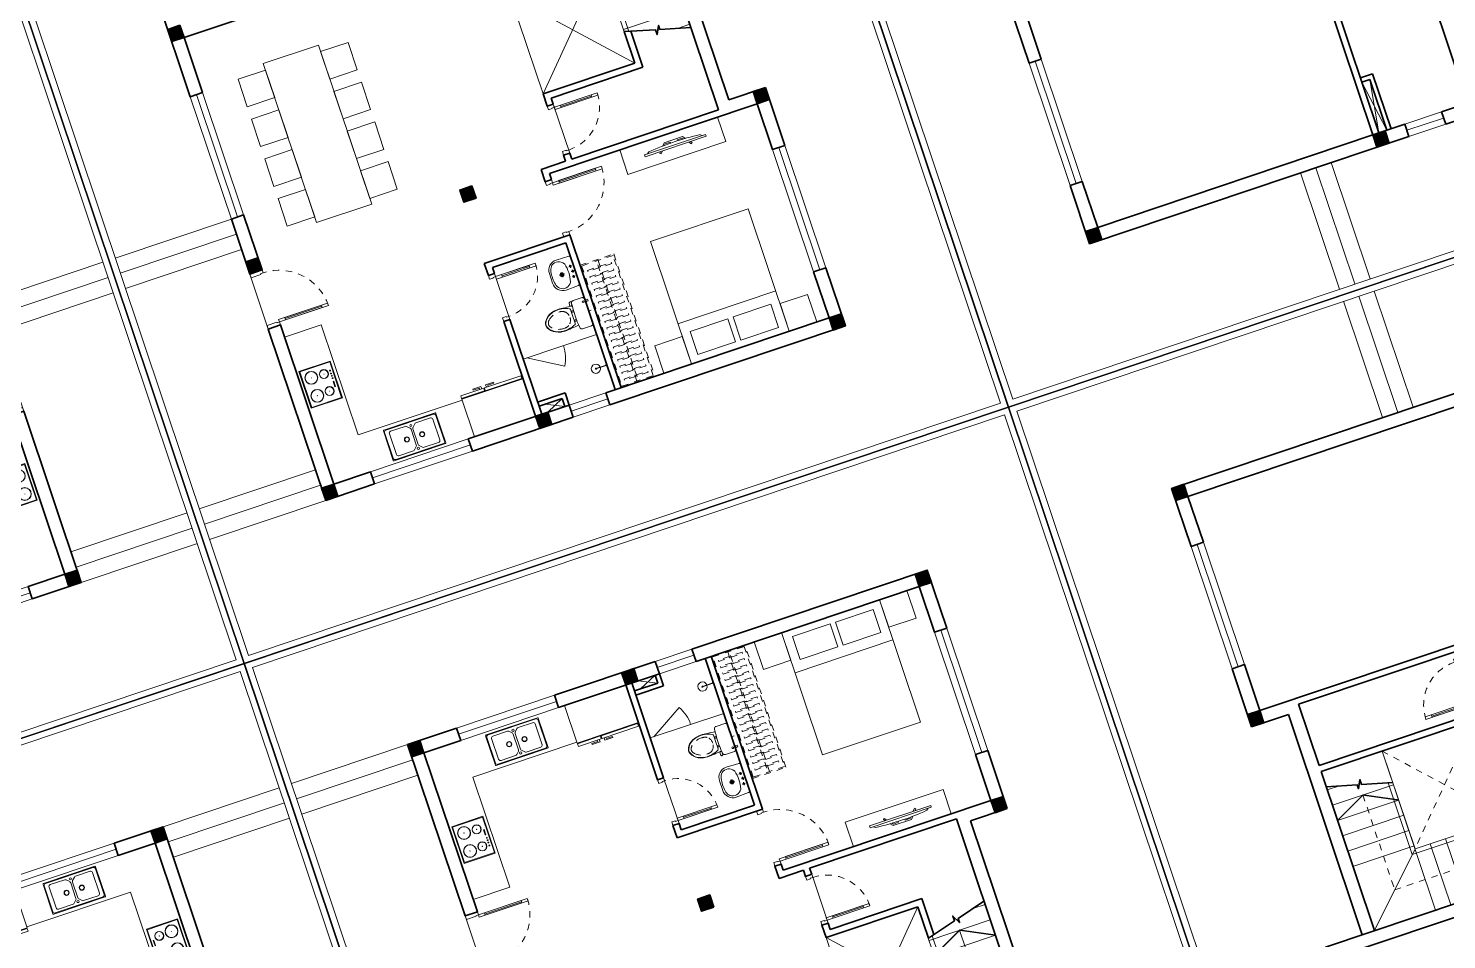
# Model space of a CAD drawing. Header units: metres. Extents: x 568006 to 1139366, y 2064802 to 4131555.
# Drawn here: x 568450.43 to 568472.42, y 2066096.52 to 2066110.65 of the extents above; entities that cross this region are included whole.
import ezdxf
from ezdxf.enums import TextEntityAlignment as Align
from ezdxf.xclip import XClip

# ---------------------------------------------------------------- set-up
doc = ezdxf.new("R2010")
doc.units = ezdxf.units.M
doc.header["$XCLIPFRAME"] = 0
for name, pattern in [('DASHED', [0.75, 0.5, -0.25]), ('HIDDEN', [0.375, 0.25, -0.125]), ('HIDDEN2', [0.1875, 0.125, -0.0625]), ('X-5M-G-MB PHONGNGU$0$HIDDEN2', [0.1875, 0.125, -0.0625]), ('xref-thap C (mb tang 32-2)$0$HIDDEN', [0.375, 0.25, -0.125]), ('Xref-VCMT-BT3 - tuong bao$0$HIDDEN', [0.375, 0.25, -0.125])]:
    doc.linetypes.add(name, pattern=pattern)
doc.layers.get('0').update_dxf_attribs({"linetype": 'CONTINUOUS'})
doc.layers.get('DEFPOINTS').update_dxf_attribs({"color": 152, "linetype": 'CONTINUOUS'})
for name, color, linetype, lineweight in [('-CONCRETE', 1, 'CONTINUOUS', 35), ('-DOOR', 137, 'CONTINUOUS', 9), ('-FURNITURE', 46, 'CONTINUOUS', 9), ('-HIDE', 3, 'HIDDEN', 13), ('-KH', 143, 'CONTINUOUS', 13), ('-LINE1', 7, 'CONTINUOUS', 18), ('-WALL', 4, 'CONTINUOUS', 35), ('Bighome_khuat', 251, 'DASHED', 5), ('hung-demlonha', 7, 'CONTINUOUS', 15)]:
    doc.layers.add(name, color=color, linetype=linetype, lineweight=lineweight)
for name, color, linetype in [('ghi_chu', 7, 'CONTINUOUS'), ('loKBT', 42, 'CONTINUOUS'), ('ViaHeS', 32, 'CONTINUOUS')]:
    doc.layers.add(name, color=color, linetype=linetype)
doc.styles.add('QH1', font='arialbd.ttf', dxfattribs={"width": 0.8})

# ---------------------------------------------------------------- blocks, each defined once
blk = doc.blocks.new('*U288')
at = {"color": 251}
blk.add_line((-70, 100), (-70, 600), dxfattribs=at)
for points in [[(-50, 0), (-50, 700), (-90, 700), (-90, 0)], [(-50, 100), (-90, 100), (-90, 600), (-50, 600)], [(-800, -100), (-740, -100), (-740, -40), (-750, -40), (-750, 0), (-800, 0)], [(0, -100), (-60, -100), (-60, -40), (-50, -40), (-50, 0), (0, 0)]]:
    blk.add_lwpolyline(points, close=True)
at = {"layer": 'Bighome_khuat', "linetype": 'Xref-VCMT-BT3 - tuong bao$0$HIDDEN'}
blk.add_arc((-50, 0), 700, 90, 180, dxfattribs=at)
blk = doc.blocks.new('A$C14986441')
at = {"ltscale": 3}
for p, q in [((-250, 420), (-250, -420)), ((240, 430), (-240, 430)), ((-200, 325), (-200, 87)), ((170, 355), (-170, 355)), ((200, 87), (200, 325)), ((250, -420), (250, 420)), ((-191, 66), (-149, 24)), ((-128, 15), (128, 15)), ((149, 24), (191, 66)), ((-200, -325), (-200, -87)), ((-191, -66), (-149, -24)), ((-128, -15), (128, -15)), ((149, -24), (191, -66)), ((200, -87), (200, -325)), ((-240, -430), (240, -430)), ((170, -355), (-170, -355))]:
    blk.add_line(p, q, dxfattribs=at)
blk.add_lwpolyline([(240, -390), (240, 390, 0.414214), (210, 420), (-210, 420, 0.414214), (-240, 390), (-240, -390, 0.414214), (-210, -420), (210, -420, 0.414214)], format="xyb", close=True, dxfattribs=at)
for centre, radius in [((-186, 0), 17.5), ((0, 125), 40), ((0, 125), 35), ((185, 0), 17.5), ((0, -125), 40), ((0, -125), 35)]:
    blk.add_circle(centre, radius, dxfattribs=at)
for centre, radius, start, end in [((-240, 420), 10, 90, 180), ((-170, 325), 30, 90, 180), ((170, 325), 30, 0, 90), ((240, 420), 10, 0, 90), ((-170, 87), 30, 180, 225), ((-128, 45), 30, 225, 270), ((128, 45), 30, 270, 315), ((170, 87), 30, 315, 0), ((-170, -87), 30, 135, 180), ((-128, -45), 30, 90, 135), ((128, -45), 30, 45, 90), ((170, -87), 30, 0, 45), ((-240, -420), 10, 180, 270), ((-170, -325), 30, 180, 270), ((170, -325), 30, 270, 0), ((240, -420), 10, 270, 0)]:
    blk.add_arc(centre, radius, start, end, dxfattribs=at)
blk = doc.blocks.new('A$C23F441E4')
at = {"ltscale": 3}
blk.add_lwpolyline([(-300, 0), (-300, -510), (300, -510), (300, 0), (-300, 0)], dxfattribs=at)
for points in [[(-290, -10), (-290, -500), (290, -500), (290, -10)], [(-100, -46), (-15, -46), (-15, -56), (-100, -56)]]:
    blk.add_lwpolyline(points, close=True, dxfattribs=at)
for centre, radius in [((-139, -156), 70), ((-139, -156), 67), ((-139, -156), 2), ((37, -48), 6.6), ((74, -48), 6.6), ((139, -156), 70), ((139, -156), 67), ((112, -48), 6.6), ((139, -156), 2), ((160, -48), 6.6), ((-147, -359), 100), ((-147, -359), 97), ((-147, -359), 2), ((147, -359), 100), ((147, -359), 97), ((147, -359), 2)]:
    blk.add_circle(centre, radius, dxfattribs=at)
blk = doc.blocks.new('A$C55AD6C8F')
at = {"ltscale": 3}
for p, q in [((-670, 624), (-670, 1000)), ((-670, 1000), (-624, 1000)), ((-624, 1000), (-624, 624)), ((0, 1000), (-615, 1000)), ((-615, 1000), (-615, 0)), ((0, 0), (0, 1000)), ((-624, 624), (-670, 624)), ((-670, 613), (-670, 18)), ((-624, 613), (-670, 613)), ((-624, 18), (-624, 613)), ((-670, 18), (-624, 18)), ((-615, 0), (0, 0))]:
    blk.add_line(p, q, dxfattribs=at)
at = {"ltscale": 3, "elevation": 0}
for points in [[(-670, 688), (-670, 657), (-710, 657), (-710, 788), (-691, 788), (-691, 688)], [(-670, 549), (-670, 580), (-710, 580), (-710, 449), (-691, 449), (-691, 549)]]:
    blk.add_lwpolyline(points, close=True, dxfattribs=at)
blk = doc.blocks.new('*U289')
at = {"color": 251}
blk.add_line((-70, 100), (-70, 700), dxfattribs=at)
for points in [[(-50, 0), (-50, 800), (-90, 800), (-90, 0)], [(-50, 100), (-90, 100), (-90, 700), (-50, 700)], [(-900, -200), (-840, -200), (-840, -40), (-850, -40), (-850, 0), (-900, 0)], [(0, -200), (-60, -200), (-60, -40), (-50, -40), (-50, 0), (0, 0)]]:
    blk.add_lwpolyline(points, close=True)
at = {"layer": 'Bighome_khuat', "linetype": 'Xref-VCMT-BT3 - tuong bao$0$HIDDEN'}
blk.add_arc((-50, 0), 800, 90, 180, dxfattribs=at)
blk = doc.blocks.new('A$C32e20c34')
blk.add_line((657, 2050), (657, 450))
for points in [[(0, 2050), (450, 2050), (450, 2500), (0, 2500)], [(109, 1910), (485.5, 1910), (485.5, 1292.5), (109, 1292.5)], [(109, 590), (485.5, 590), (485.5, 1207.5), (109, 1207.5)], [(0, 450), (450, 450), (450, 0), (0, 0)]]:
    blk.add_lwpolyline(points, close=True)
blk.add_lwpolyline([(0, 2050), (2000, 2050), (2000, 450), (0, 450), (0, 2050)])
blk = doc.blocks.new('*U256')
at = {"linetype": 'X-5M-G-MB PHONGNGU$0$HIDDEN2'}
for points in [[(0, 600), (0, 0), (2182, 0), (2182, 600)], [(2162, 580), (2162, 20), (20, 20), (20, 580)], [(2162, 287), (2162, 313), (20, 313), (20, 287)], [(114, 319), (109, 319), (109, 280), (114, 280)], [(228, 319), (223, 319), (223, 280), (228, 280)], [(342, 319), (337, 319), (337, 280), (342, 280)], [(456, 319), (451, 319), (451, 280), (456, 280)], [(570, 319), (565, 319), (565, 280), (570, 280)], [(684, 319), (679, 319), (679, 280), (684, 280)], [(798, 319), (793, 319), (793, 280), (798, 280)], [(912, 319), (907, 319), (907, 280), (912, 280)], [(1026, 319), (1021, 319), (1021, 280), (1026, 280)], [(1140, 319), (1135, 319), (1135, 280), (1140, 280)], [(1254, 319), (1249, 319), (1249, 280), (1254, 280)], [(1368, 319), (1363, 319), (1363, 280), (1368, 280)], [(1482, 319), (1477, 319), (1477, 280), (1482, 280)], [(1596, 319), (1591, 319), (1591, 280), (1596, 280)], [(1710, 319), (1705, 319), (1705, 280), (1710, 280)], [(1824, 319), (1819, 319), (1819, 280), (1824, 280)], [(1938, 319), (1933, 319), (1933, 280), (1938, 280)], [(2052, 319), (2047, 319), (2047, 280), (2052, 280)]]:
    blk.add_lwpolyline(points, close=True, dxfattribs=at)
for points in [[(122, 313), (122, 515), (100, 515), (100, 313)], [(236, 313), (236, 515), (214, 515), (214, 313)], [(350, 313), (350, 515), (328, 515), (328, 313)], [(464, 313), (464, 515), (442, 515), (442, 313)], [(578, 313), (578, 515), (556, 515), (556, 313)], [(692, 313), (692, 515), (670, 515), (670, 313)], [(806, 313), (806, 515), (784, 515), (784, 313)], [(920, 313), (920, 515), (898, 515), (898, 313)], [(1034, 313), (1034, 515), (1012, 515), (1012, 313)], [(1148, 313), (1148, 515), (1126, 515), (1126, 313)], [(1262, 313), (1262, 515), (1240, 515), (1240, 313)], [(1376, 313), (1376, 515), (1354, 515), (1354, 313)], [(1490, 313), (1490, 515), (1468, 515), (1468, 313)], [(1604, 313), (1604, 515), (1582, 515), (1582, 313)], [(1718, 313), (1718, 515), (1696, 515), (1696, 313)], [(1832, 313), (1832, 515), (1810, 515), (1810, 313)], [(1946, 313), (1946, 515), (1924, 515), (1924, 313)], [(2060, 313), (2060, 515), (2038, 515), (2038, 313)], [(100, 287), (100, 92), (122, 92), (122, 287)], [(214, 287), (214, 92), (236, 92), (236, 287)], [(328, 287), (328, 92), (350, 92), (350, 287)], [(442, 287), (442, 92), (464, 92), (464, 287)], [(556, 287), (556, 92), (578, 92), (578, 287)], [(670, 287), (670, 92), (692, 92), (692, 287)], [(784, 287), (784, 92), (806, 92), (806, 287)], [(898, 287), (898, 92), (920, 92), (920, 287)], [(1012, 287), (1012, 92), (1034, 92), (1034, 287)], [(1126, 287), (1126, 92), (1148, 92), (1148, 287)], [(1240, 287), (1240, 92), (1262, 92), (1262, 287)], [(1354, 287), (1354, 92), (1376, 92), (1376, 287)], [(1468, 287), (1468, 92), (1490, 92), (1490, 287)], [(1582, 287), (1582, 92), (1604, 92), (1604, 287)], [(1696, 287), (1696, 92), (1718, 92), (1718, 287)], [(1810, 287), (1810, 92), (1832, 92), (1832, 287)], [(1924, 287), (1924, 92), (1946, 92), (1946, 287)], [(2038, 287), (2038, 92), (2060, 92), (2060, 287)]]:
    blk.add_lwpolyline(points, dxfattribs=at)
blk = doc.blocks.new('XR.MB.LM123$0$tvi 1')
blk.add_lwpolyline([(29, 0), (29, -1000), (0, -1000), (0, 0)], close=True)
for points in [[(29, -50), (52, -81)], [(-24, -236), (-39, -252)], [(0, -285), (-39, -252)], [(0, -256), (-24, -236)], [(70, -315), (111, -350), (111, -650), (70, -685)], [(89, -446), (89, -360), (71, -345)], [(89, -554), (89, -640), (71, -655)], [(89, -446), (73, -446)], [(89, -554), (73, -554)], [(0, -715), (-39, -748)], [(-24, -764), (-39, -748)], [(0, -744), (-24, -764)], [(29, -950), (52, -919)]]:
    blk.add_lwpolyline(points)
blk.add_arc((-4025, -500), 4099, 354.1311, 5.8689)
blk = doc.blocks.new('A$C5C575821')
at = {"layer": '-CONCRETE'}
h = blk.add_hatch(color=256, dxfattribs=at)
h.dxf.hatch_style = 1
h.paths.add_polyline_path([(0, 200), (0, 0), (200, 0), (200, 200)])
blk.add_lwpolyline([(0, 0), (200, 0), (200, 200), (0, 200)], close=True, dxfattribs=at)
blk = doc.blocks.new('LUOI M1')
at = {"layer": '-WALL'}
for p in [(-200, 13100), (4600, 13100), (8100, 13100), (-200, 9400), (4600, 9400), (8100, 9400), (-200, 5600), (4600, 5600), (8100, 5600), (-200, -200), (4600, -200), (8100, -200)]:
    blk.add_blockref('A$C5C575821', p, dxfattribs=at)
blk = doc.blocks.new('*U83')
at = {"color": 251}
blk.add_line((-70, 100), (-70, 550), dxfattribs=at)
for points in [[(-50, 0), (-50, 650), (-90, 650), (-90, 0)], [(-50, 100), (-90, 100), (-90, 550), (-50, 550)], [(-750, -100), (-690, -100), (-690, -40), (-700, -40), (-700, 0), (-750, 0)], [(0, -100), (-60, -100), (-60, -40), (-50, -40), (-50, 0), (0, 0)]]:
    blk.add_lwpolyline(points, close=True)
at = {"layer": 'Bighome_khuat', "linetype": 'Xref-VCMT-BT3 - tuong bao$0$HIDDEN'}
blk.add_arc((-50, 0), 650, 90, 180, dxfattribs=at)
blk = doc.blocks.new('A$Ca51cd422')
for p, q in [((167, 414), (224, 414)), ((195, 383), (195, 443)), ((267, 429), (324, 429)), ((295, 398), (295, 458)), ((367, 414), (424, 414)), ((395, 383), (395, 443)), ((249, 215), (342, 215)), ((295, 165), (295, 264))]:
    blk.add_line(p, q)
for points in [[(0, 200, 0.414214), (200, 0), (390, 0, 0.414214), (590, 200), (581, 446, 0.409799), (551, 475), (39, 475, 0.403607), (9, 446)], [(177, 40, 0.090773), (424, 43, 0.149887), (521, 96, 0.430722), (482, 321, 0.080637), (470, 327, 0.127732), (125, 329, 0.074208), (114, 325, 0.443092), (69, 96, 0.13364), (154, 46, 0.033617)]]:
    blk.add_lwpolyline(points, format="xyb", close=True)
for centre, radius in [((195, 414), 17.5), ((295, 429), 17.5), ((395, 414), 17.5), ((295, 215), 37.5), ((295, 215), 22.5), ((295, 215), 22.5)]:
    blk.add_circle(centre, radius)
blk = doc.blocks.new('shower')
for points in [[(180929, -32327), (180902, -32327), (180902, -32316), (180929, -32316)], [(180919, -32316), (180912, -32316), (180912, -32147), (180919, -32147)]]:
    blk.add_lwpolyline(points, close=True)
for radius, start, end in [(72, 272.7907, 267.2093), (8.35, 294.8355, 245.1645)]:
    blk.add_arc((180916, -32147), radius, start, end)
blk = doc.blocks.new('A$C18091ED7')
for p, q in [((0, -42), (0, 0)), ((146, -27), (179, -27)), ((146, -27), (146, -30)), ((146, -30), (166, -30)), ((153, -37), (146, -30)), ((152, 0), (152, -27)), ((152, 0), (179, 0)), ((153, -37), (166, -37)), ((153, -40), (153, -37)), ((153, -40), (178, -40)), ((153, -40), (178, -40)), ((153, -40), (153, -42)), ((185, -30), (166, -30)), ((178, -37), (166, -37)), ((185, -30), (178, -37)), ((178, -37), (178, -40)), ((178, -40), (178, -42)), ((179, 0), (179, -27)), ((179, -27), (185, -27)), ((185, -27), (185, -30)), ((-83, -267), (-83, -300)), ((-83, -278), (-83, -288)), ((-61, -290), (-83, -290)), ((-63, -265), (-81, -265)), ((-61, -267), (-61, -300)), ((61, -267), (61, -300)), ((61, -290), (83, -290)), ((63, -265), (81, -265)), ((83, -267), (83, -300)), ((83, -278), (83, -288)), ((165, -262), (165, -290)), ((168, -260), (228, -260)), ((168, -292), (207, -292)), ((231, -274), (231, -262))]:
    blk.add_line(p, q)
for points in [[(230, -219, -0.137407), (225, -235), (222, -241, -0.236081), (198, -255, -0.051961), (-198, -255, -0.236081), (-222, -241), (-225, -235, -0.137407), (-230, -219), (-230, -72, -0.198912), (-226, -63), (-209, -46, -0.198912), (-200, -42), (0, -42), (200, -42, -0.198912), (209, -46), (226, -63, -0.198912), (230, -72)], [(144, -619, -0.212405), (26, -734, -0.027685), (-1, -739, -0.022279), (-26, -734, -0.212405), (-144, -619, -0.142796), (-167, -428, -0.093005), (-128, -309, -0.256439), (-111, -300), (0, -300), (111, -300, -0.256439), (128, -309, -0.093005), (167, -428, -0.142796)]]:
    blk.add_lwpolyline(points, format="xyb", close=True)
at = {"linetype": 'xref-thap C (mb tang 32-2)$0$HIDDEN', "ltscale": 100}
blk.add_lwpolyline([(61, -669, -0.199031), (0, -699, -0.199031), (-61, -669, -0.218924), (-132, -478, -0.153791), (-112, -404, -0.236701), (0, -348, -0.236701), (112, -404, -0.153791), (132, -478, -0.218924)], format="xyb", close=True, dxfattribs=at)
blk.add_circle((166, -78), 13.9)
for centre, radius, start, end in [((-81, -267), 1.98, 90, 180), ((-63, -267), 1.98, 0, 90), ((63, -267), 1.98, 90, 180), ((81, -267), 1.98, 0, 90), ((168, -262), 2.47, 90, 180), ((168, -290), 2.47, 180, 270), ((207, -277), 15.5, 270, 306.4659), ((168, -225), 80.1, 306.4659, 320.3123), ((228, -274), 2.47, 320.3123, 0)]:
    blk.add_arc(centre, radius, start, end)
for points in [[(-156, -259), (-157, -267), (-164, -328), (-169, -385), (-184, -528), (-136, -679), (-50, -735), (-20, -741), (0, -744)], [(156, -259), (157, -267), (164, -328), (169, -385), (184, -528), (136, -679), (50, -735), (20, -741), (0, -744)]]:
    blk.add_open_spline(points, degree=3, knots=[130.613938, 130.613938, 130.613938, 130.613938, 152.852109, 311.129351, 417.703951, 561.383393, 697.692632, 710.812262, 710.812262, 710.812262, 710.812262])
blk = doc.blocks.new('*U186')
at = {"color": 251}
blk.add_line((-70, 100), (-70, 700), dxfattribs=at)
for points in [[(-50, 0), (-50, 800), (-90, 800), (-90, 0)], [(-50, 100), (-90, 100), (-90, 700), (-50, 700)], [(-900, -100), (-840, -100), (-840, -40), (-850, -40), (-850, 0), (-900, 0)], [(0, -100), (-60, -100), (-60, -40), (-50, -40), (-50, 0), (0, 0)]]:
    blk.add_lwpolyline(points, close=True)
at = {"layer": 'Bighome_khuat', "linetype": 'Xref-VCMT-BT3 - tuong bao$0$HIDDEN'}
blk.add_arc((-50, 0), 800, 90, 180, dxfattribs=at)
blk = doc.blocks.new('A$C8aa8c7e6')
at = {"layer": '-FURNITURE'}
for points in [[(542, 1350), (92, 1350), (92, 1800), (542, 1800), (542, 1350)], [(1192, 1350), (742, 1350), (742, 1800), (1192, 1800), (1192, 1350)], [(1842, 1350), (1392, 1350), (1392, 1800), (1842, 1800), (1842, 1350)], [(2492, 1350), (2042, 1350), (2042, 1800), (2492, 1800), (2492, 1350)], [(2600, 1350), (0, 1350), (0, 450), (2600, 450), (2600, 1350)], [(542, 450), (92, 450), (92, 0), (542, 0), (542, 450)], [(1192, 450), (742, 450), (742, 0), (1192, 0), (1192, 450)], [(1842, 450), (1392, 450), (1392, 0), (1842, 0), (1842, 450)], [(2492, 450), (2042, 450), (2042, 0), (2492, 0), (2492, 450)]]:
    blk.add_lwpolyline(points, dxfattribs=at)
blk = doc.blocks.new('A$C249437F6')
at = {"layer": '-DOOR'}
for points in [[(28.199, 41.143), (27.599, 41.143), (27.599, 40.943), (28.199, 40.943)], [(29.849, 41.143), (29.849, 40.943), (31.449, 40.943), (31.449, 41.143)], [(23.949, 40.193), (23.749, 40.193), (23.749, 38.193), (23.949, 38.193)], [(32.049, 34.543), (32.249, 34.543), (32.249, 36.543), (32.049, 36.543)]]:
    blk.add_lwpolyline(points, close=True, dxfattribs=at)
for points in [[(27.599, 41.043), (28.199, 41.043)], [(31.449, 41.043), (29.849, 41.043)], [(23.849, 40.193), (23.849, 38.193)], [(28.649, 39.393), (28.649, 38.643)], [(32.249, 38.342), (32.249, 37.442)], [(26.949, 37.243), (26.949, 36.443)], [(32.149, 36.543), (32.149, 34.543)]]:
    blk.add_lwpolyline(points, dxfattribs=at)
at = {"layer": '-FURNITURE'}
for p, q in [((29.749, 40.342), (31.449, 40.342)), ((31.449, 40.342), (31.449, 38.542)), ((27.449, 40.043), (28.649, 40.043)), ((31.449, 38.542), (32.049, 38.542))]:
    blk.add_line(p, q, dxfattribs=at)
for points in [[(28.269, 40.813), (28.549, 40.943)], [(28.269, 40.943), (28.549, 40.813)], [(28.589, 40.043), (28.073, 40.35)]]:
    blk.add_lwpolyline(points, dxfattribs=at)
blk.add_lwpolyline([(24.599, 37.843), (24.599, 37.443), (26.199, 37.443), (26.199, 37.843)], close=True, dxfattribs=at)
blk.add_arc((28.589, 40.043), 0.6, 149.2494, 180, dxfattribs=at)
at = {"layer": '-HIDE', "ltscale": 10}
for points in [[(27.049, 36.243), (25.549, 34.643)], [(25.549, 36.243), (27.049, 34.643)]]:
    blk.add_lwpolyline(points, dxfattribs=at)
at = {"layer": '-KH', "linetype": 'HIDDEN2', "ltscale": 5}
blk.add_lwpolyline([(25.049, 35.693), (25.049, 34.143), (27.129, 34.143)], dxfattribs=at)
at = {"layer": '-LINE1'}
for p, q in [((27.049, 33.443), (27.049, 36.243)), ((27.049, 34.643), (27.049, 36.243)), ((25.479, 35.746), (25.479, 34.573)), ((25.549, 35.73), (25.549, 34.643))]:
    blk.add_line(p, q, dxfattribs=at)
at = {"layer": '-LINE1', "ltscale": 10}
blk.add_lwpolyline([(21.749, 23.143), (34.249, 23.143), (34.249, 43.143), (21.749, 43.143)], close=True, dxfattribs=at)
blk.add_lwpolyline([(32.179, 23.243), (34.149, 23.243), (34.149, 43.043), (21.849, 43.043), (21.849, 23.243), (22.306, 23.243)], dxfattribs=at)
at = {"layer": '-LINE1'}
for points in [[(32.249, 41.143), (34.149, 41.143)], [(32.249, 40.893), (34.149, 40.893)], [(32.249, 40.643), (34.149, 40.643)], [(32.249, 37.043), (34.149, 37.043)], [(32.249, 36.793), (34.149, 36.793)], [(32.249, 36.543), (34.149, 36.543)], [(24.748, 35.943), (24.549, 35.943)], [(25.549, 35.693), (24.549, 35.693)], [(25.549, 35.443), (24.549, 35.443)]]:
    blk.add_lwpolyline(points, dxfattribs=at)
at = {"layer": '-LINE1', "const_width": 0.02}
blk.add_lwpolyline([(24.549, 35.443), (25.049, 35.693), (25.549, 35.443)], dxfattribs=at)
at = {"layer": '-WALL'}
for p, q in [((23.749, 41.143), (27.599, 41.143)), ((23.749, 40.193), (23.749, 41.143)), ((27.599, 40.943), (27.599, 41.143)), ((28.199, 41.143), (29.849, 41.143)), ((28.199, 40.943), (28.199, 41.143)), ((31.449, 41.143), (32.249, 41.143)), ((32.249, 38.342), (32.249, 41.143)), ((23.949, 40.943), (27.599, 40.943)), ((23.949, 40.193), (23.949, 40.943)), ((27.349, 38.443), (27.349, 40.943)), ((27.449, 38.543), (27.449, 40.943)), ((28.199, 40.943), (29.849, 40.943)), ((28.199, 40.743), (28.199, 40.943)), ((28.269, 40.813), (28.269, 40.943)), ((28.649, 39.393), (28.649, 40.943)), ((28.749, 39.393), (28.749, 40.943)), ((31.449, 40.943), (32.049, 40.943)), ((32.049, 38.342), (32.049, 40.943)), ((28.649, 40.743), (28.199, 40.743)), ((28.649, 40.813), (28.269, 40.813)), ((28.649, 39.393), (28.749, 39.393)), ((27.449, 38.543), (28.649, 38.543)), ((28.649, 38.643), (28.749, 38.643)), ((28.649, 38.543), (28.649, 38.643)), ((28.749, 38.443), (28.749, 38.643)), ((27.349, 38.443), (28.749, 38.443)), ((32.049, 38.342), (32.249, 38.342)), ((23.749, 37.243), (23.749, 38.193)), ((23.949, 37.443), (23.949, 38.193)), ((23.949, 37.443), (27.349, 37.443)), ((27.349, 37.443), (27.349, 37.543)), ((32.049, 36.543), (32.049, 37.442)), ((32.049, 37.442), (32.249, 37.442)), ((24.349, 37.243), (23.749, 37.243)), ((24.349, 33.643), (24.349, 37.243)), ((24.549, 33.443), (24.549, 37.343)), ((24.549, 37.343), (26.949, 37.343)), ((26.949, 37.243), (26.949, 37.343)), ((27.049, 37.243), (26.949, 37.243)), ((27.049, 37.343), (27.449, 37.343)), ((27.049, 37.243), (27.049, 37.343)), ((25.449, 36.343), (25.449, 35.754)), ((26.949, 36.343), (25.449, 36.343)), ((26.949, 36.343), (26.949, 36.443)), ((27.049, 36.443), (26.949, 36.443)), ((27.049, 36.243), (27.049, 36.443)), ((25.549, 36.243), (25.549, 35.727)), ((27.049, 36.243), (25.549, 36.243)), ((32.049, 33.643), (32.049, 34.543)), ((32.049, 33.643), (29.749, 33.643))]:
    blk.add_line(p, q, dxfattribs=at)
for points in [[(29.849, 41.143), (29.849, 40.943)], [(31.449, 41.143), (31.449, 40.943)], [(23.949, 40.193), (23.749, 40.193)], [(23.949, 38.193), (23.749, 38.193)], [(27.349, 37.543), (27.449, 37.543), (27.449, 37.343)], [(32.049, 36.543), (32.249, 36.543), (32.249, 37.442)], [(24.549, 35.996), (25.013, 35.871), (25.013, 35.805), (25.081, 35.933), (25.081, 35.853), (25.549, 35.727)], [(32.049, 34.543), (32.249, 34.543), (32.249, 31.443)]]:
    blk.add_lwpolyline(points, dxfattribs=at)
at = {"layer": '-CONCRETE', "xscale": 0.001, "yscale": 0.001, "zscale": 0.001}
blk.add_blockref('LUOI M1', (23.949, 27.843), dxfattribs=at)
at = {"layer": '-DOOR', "yscale": 0.001, "zscale": 0.001}
for name, p, xscale, rotation in [('*U83', (28.649, 38.643), -0.001, 90), ('*U186', (27.349, 37.543), -0.001, 90), ('*U289', (32.049, 38.342), 0.001, 90.00000000000001), ('*U288', (26.949, 36.443), -0.001, 90)]:
    blk.add_blockref(name, p, dxfattribs=dict(at, xscale=xscale, rotation=rotation))
at = {"layer": '-FURNITURE'}
for name, p, xscale, yscale, zscale, rotation in [('A$C32e20c34', (24.149, 40.943), 0.001, 0.001, 0.001, 270), ('A$C55AD6C8F', (28.749, 40.943), -0.001, 0.001, 0.001, 270), ('A$C14986441', (30.629, 40.648), 0.001, 0.001, 0.001, 270), ('shower', (59.775, -140.375), -0.001, 0.001, 0.001, 270), ('A$C18091ED7', (27.407, 39.659), -0.001, 0.001, 0.001, 90), ('A$C23F441E4', (31.497, 39.418), -0.001, 0.001, 0.001, 90), ('A$Ca51cd422', (27.843, 38.748), 0.0008305084745762713, 0.0008305084745762713, 0.0008305084745762713, 90.00000000000001), ('A$C8aa8c7e6', (29.662, 37.015), 0.001, 0.001, 0.001, 270)]:
    blk.add_blockref(name, p, dxfattribs=dict(at, xscale=xscale, yscale=yscale, zscale=zscale, rotation=rotation))
at = {"layer": '-FURNITURE', "extrusion": (0, 0, -1)}
for name, p, xscale, yscale, zscale, rotation in [('*U256', (-27.349, 40.943), 0.0009166666666659741, 0.0009166666666659741, -0.0009166666666659741, 270), ('XR.MB.LM123$0$tvi 1', (-24.86, 37.668), 0.001, 0.001, 0.001, 269.9963102775916)]:
    blk.add_blockref(name, p, dxfattribs=dict(at, xscale=xscale, yscale=yscale, zscale=zscale, rotation=rotation))
blk = doc.blocks.new('LUOI M2')
at = {"layer": '-WALL'}
for p in [(-200, 13100), (4500, 13100), (-200, 9400)]:
    blk.add_blockref('A$C5C575821', p, dxfattribs=at)
blk = doc.blocks.new('MAU M2BT')
at = {"layer": '-DOOR'}
for points in [[(5625, 9750), (5025, 9750), (5025, 9550), (5625, 9550)], [(0, 8800), (-200, 8800), (-200, 6800), (0, 6800)]]:
    blk.add_lwpolyline(points, close=True, dxfattribs=at)
for points in [[(5025, 9650), (5625, 9650)], [(-100, 8800), (-100, 6800)]]:
    blk.add_lwpolyline(points, dxfattribs=at)
at = {"layer": '-FURNITURE'}
for points in [[(4730, 8720), (4600, 9550)], [(4600, 8720), (4730, 9550)]]:
    blk.add_lwpolyline(points, dxfattribs=at)
at = {"layer": '-HIDE', "ltscale": 10}
for points in [[(3100, 4850), (1600, 3250)], [(1600, 4850), (3100, 3250)]]:
    blk.add_lwpolyline(points, dxfattribs=at)
at = {"layer": '-KH', "linetype": 'HIDDEN2', "ltscale": 5}
blk.add_lwpolyline([(1100, 4300), (1100, 2750), (3181, 2750)], dxfattribs=at)
at = {"layer": '-LINE1'}
for p, q in [((1600, 2250), (1600, 4850)), ((1600, 4850), (1600, 3250)), ((1530, 4353), (1530, 3180)), ((1530, 3180), (3100, 3180)), ((1600, 3250), (3100, 3250)), ((1850, 2250), (1850, 3250)), ((2100, 2250), (2100, 3250))]:
    blk.add_line(p, q, dxfattribs=at)
for points in [[(3250, 9750), (3250, 11650)], [(3500, 9750), (3500, 11650)], [(3750, 9750), (3750, 11650)], [(799, 4550), (600, 4550)], [(1600, 4300), (600, 4300)], [(1600, 4050), (600, 4050)], [(1600, 3800), (600, 3800)], [(1600, 3550), (600, 3550)], [(1600, 3300), (600, 3300)], [(1600, 3250), (600, 2250)]]:
    blk.add_lwpolyline(points, dxfattribs=at)
at = {"layer": '-LINE1', "const_width": 20}
blk.add_lwpolyline([(600, 4050), (1100, 4300), (1600, 4050)], dxfattribs=at)
at = {"layer": '-WALL'}
for p, q in [((-200, 9750), (5025, 9750)), ((-200, 8800), (-200, 9750)), ((5025, 9550), (5025, 9750)), ((5625, 9750), (6250, 9750)), ((5625, 9550), (5625, 9750)), ((0, 9550), (4500, 9550)), ((0, 8800), (0, 9550)), ((4500, 6050), (4500, 9550)), ((5025, 9550), (4600, 9550)), ((4600, 9550), (4600, 5950)), ((4730, 9550), (4730, 8720)), ((4800, 9550), (4800, 8650)), ((6050, 9550), (5625, 9550)), ((6050, 6950), (6050, 9550)), ((4730, 8720), (4600, 8720)), ((4800, 8650), (4600, 8650)), ((-200, 5850), (-200, 6800)), ((0, 6050), (0, 6800)), ((0, 6050), (3500, 6050)), ((600, 4950), (600, 5950)), ((600, 5950), (3500, 5950)), ((400, 5850), (-200, 5850)), ((400, 2250), (400, 5850)), ((3100, 4950), (600, 4950)), ((600, 2250), (600, 4850)), ((3200, 4850), (600, 4850)), ((0, 2050), (3500, 2050))]:
    blk.add_line(p, q, dxfattribs=at)
for points in [[(0, 8800), (-200, 8800)], [(0, 6800), (-200, 6800)], [(600, 4603), (1064, 4479), (1064, 4413), (1132, 4540), (1132, 4460), (1600, 4334)], [(3500, 2250), (-200, 2250), (-200, 50), (0, 50)]]:
    blk.add_lwpolyline(points, dxfattribs=at)
at = {"layer": 'DEFPOINTS'}
blk.add_lwpolyline([(-2200, 11750), (15059, 11750), (14710, -3251), (9593, -8250), (-2200, -8250)], close=True, dxfattribs=at)
at = {"layer": '-CONCRETE'}
blk.add_blockref('LUOI M2', (0, -3550), dxfattribs=at)
at = {"layer": '-DOOR', "xscale": -1, "rotation": 90}
blk.add_blockref('*U288', (3100, 5050), dxfattribs=at)
blk = doc.blocks.new('tmbc_khub')
at = {"layer": '-LINE1'}
for points in [[(-250.753, 149.535), (-233.829, 155.218), (-237.935, 169.68), (-244.033, 172.886), (-257.116, 168.495)], [(-250.753, 149.535), (-233.829, 155.218), (-229.727, 140.767), (-233.056, 134.378), (-244.39, 130.574)]]:
    blk.add_lwpolyline(points, close=True, dxfattribs=at)
for points in [[(-254.81, 169.27), (-254.778, 169.175), (-256.99, 168.432), (-250.69, 149.661), (-233.956, 155.281), (-234.147, 155.85)], [(-242.083, 131.348), (-242.115, 131.443), (-244.327, 130.7), (-250.626, 149.472), (-233.892, 155.091), (-233.701, 154.522)]]:
    blk.add_lwpolyline(points, dxfattribs=at)
at = {"layer": 'loKBT'}
for points in [[(-237.931, 169.669), (-244.037, 172.888), (-257.121, 168.497), (-250.758, 149.537), (-233.829, 155.218)], [(-257.121, 168.497), (-268.972, 164.52), (-262.608, 145.56), (-250.758, 149.537)], [(-268.972, 164.52), (-280.822, 160.543), (-274.459, 141.583), (-262.608, 145.56)], [(-233.829, 155.218), (-250.758, 149.537), (-244.395, 130.576), (-233.102, 134.366), (-229.727, 140.767)], [(-250.758, 149.537), (-262.608, 145.56), (-256.245, 126.599), (-244.395, 130.576)], [(-262.608, 145.56), (-274.459, 141.583), (-268.096, 122.622), (-256.245, 126.599)]]:
    blk.add_lwpolyline(points, close=True, dxfattribs=at)
at = {"layer": '-WALL', "zscale": 0.0009999999999999998}
for p, xscale, yscale, rotation in [((-252.411, 161.376), -0.000999999999999999, 0.000999999999999999, 198.5514996677776), ((-244.934, 139.097), 0.0009999999999999998, 0.0009999999999999998, 18.55149979811691)]:
    blk.add_blockref('MAU M2BT', p, dxfattribs=dict(at, xscale=xscale, yscale=yscale, rotation=rotation))
at = {"layer": 'ViaHeS'}
for p, rotation in [((-243.859, 197.355), 198.5496948320329), ((-281.347, 93.766), 18.5533048465526)]:
    blk.add_blockref('A$C249437F6', p, dxfattribs=dict(at, rotation=rotation))
at = {"layer": 'ViaHeS', "xscale": -1}
for p, rotation in [((-308.798, 175.564), 198.5496946132516), ((-216.409, 115.561), 18.5533046277712)]:
    blk.add_blockref('A$C249437F6', p, dxfattribs=dict(at, rotation=rotation))
at = {"layer": 'hung-demlonha', "color": 7, "ltscale": 5, "style": 'QH1', "width": 0.65}
for tag, p in [('BT04', (-109.598, 191.643)), ('BT06', (-305.798, 171.199)), ('BT05', (-282.572, 137.244))]:
    blk.add_attdef(tag, text='', height=3.96, rotation=0, dxfattribs=at).set_placement(p, align=Align.CENTER)

msp = doc.modelspace()

# ---------------------------------------------------------------- block references
at = {"layer": 'ghi_chu'}
ref = msp.add_blockref('tmbc_khub', (568716.382, 2065955.242), dxfattribs=at)
XClip(ref).set_block_clipping_path([(-391.9901366149, 0), (0, 477.830198009)])

doc.saveas('drawing.dxf')
